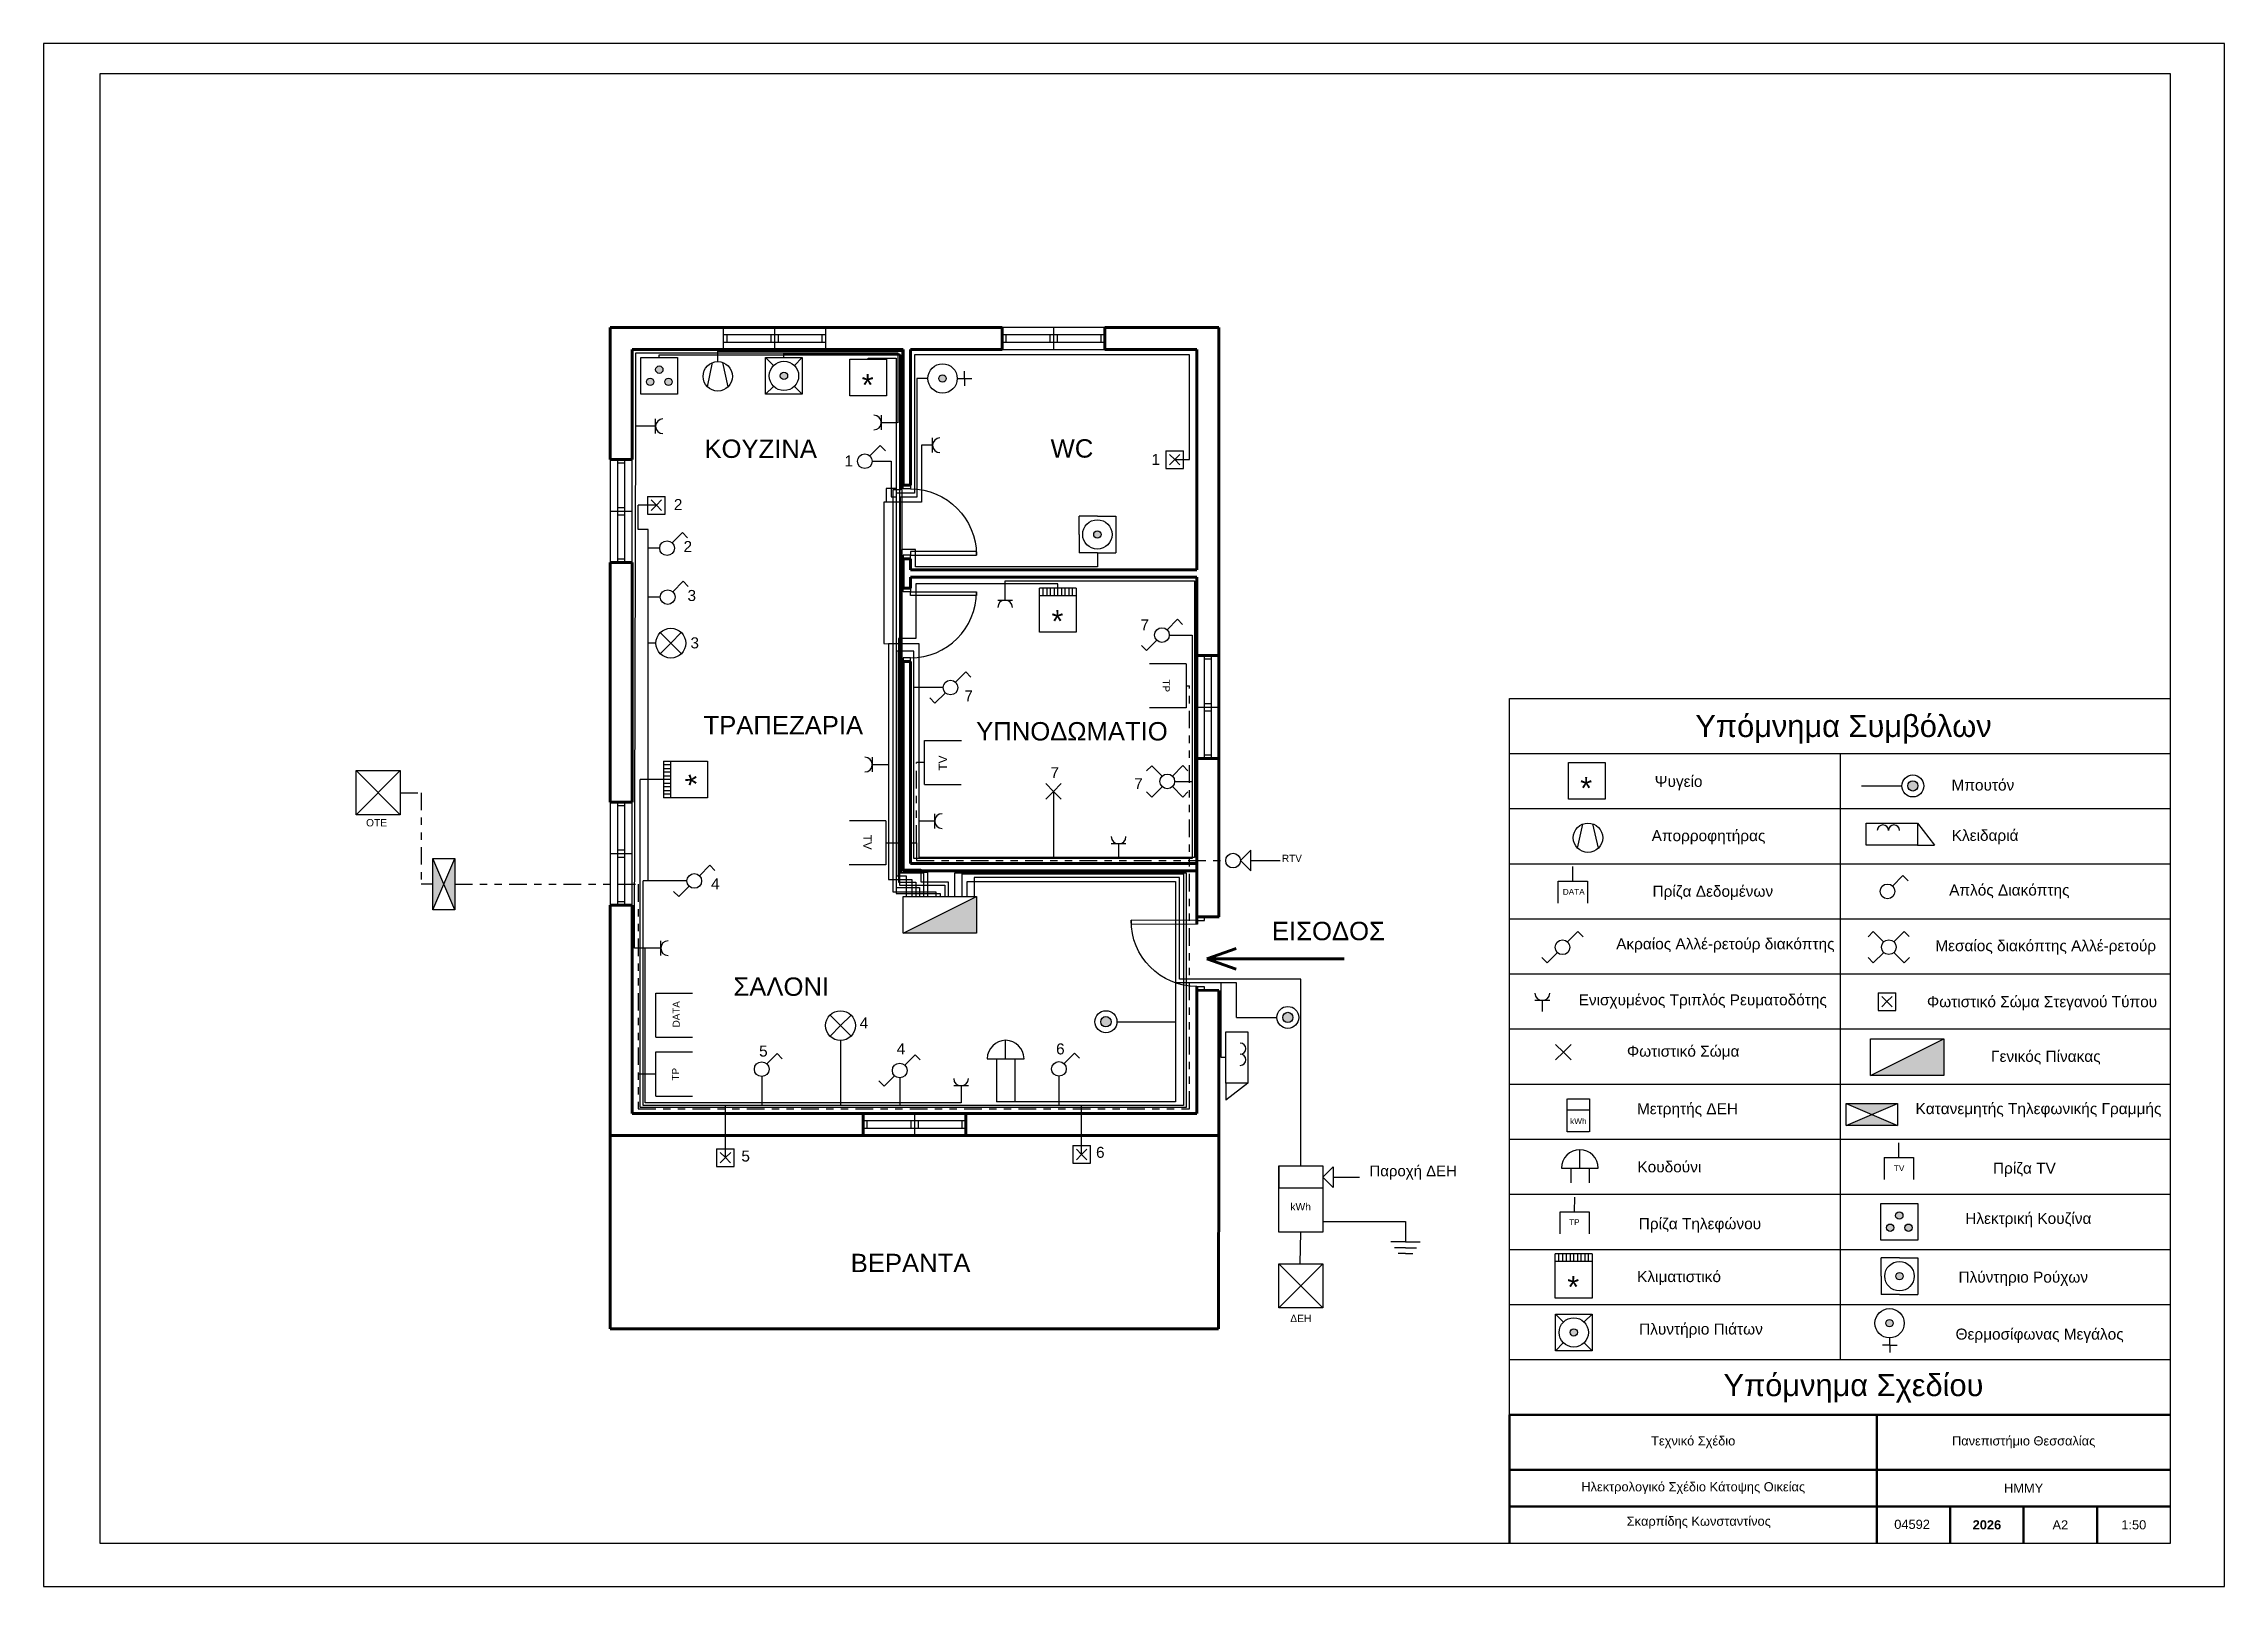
# Model space of a CAD drawing. Header units: metres. Extents: x 0 to 29.7, y 0 to 21.
import ezdxf

# ---------------------------------------------------------------- set-up
doc = ezdxf.new("R2010")
doc.units = ezdxf.units.M
doc.header["$LTSCALE"] = 0.05
doc.linetypes.add('ACAD_ISO05W100', pattern=[33, 24, -3, 0, -3, 0, -3])
for name, color, linetype in [('Layer10', 220, 'Continuous'), ('Layer2', 40, 'ACAD_ISO05W100'), ('Layer3', 1, 'Continuous'), ('Layer4', 2, 'Continuous'), ('Layer5', 22, 'Continuous'), ('Layer6', 6, 'Continuous'), ('Layer7', 4, 'Continuous'), ('Layer9', 5, 'Continuous'), ('plaisio', 7, 'Continuous'), ('TP', 40, 'Continuous'), ('TV', 6, 'ACAD_ISO05W100'), ('windows', 4, 'Continuous')]:
    doc.layers.add(name, color=color, linetype=linetype)
for name, color, linetype, lineweight in [('opening', 3, 'Continuous', 30), ('room_descr', 7, 'Continuous', 20), ('walls', 7, 'Continuous', 80), ('ypominma', 7, 'Continuous', 50)]:
    doc.layers.add(name, color=color, linetype=linetype, lineweight=lineweight)
doc.styles.add('Seminario', font='arial.ttf')
doc.styles.get("Standard").update_dxf_attribs({"font": 'arial.ttf'})

# ---------------------------------------------------------------- blocks, each defined once
blk = doc.blocks.new('door_2')
for p, q in [((0.05, 0), (0.05, 0.9)), ((0.05, 0.9), (0.1, 0.9)), ((0.1, 0.9), (0.1, 0)), ((0, 0), (0.05, 0)), ((0.1, 0), (0.05, 0)), ((0.05, 0), (0.05, -0.1)), ((1, 0), (0.95, 0)), ((0.95, 0), (0.95, -0.1)), ((0.05, -0.1), (0, -0.1)), ((0.95, -0.1), (1, -0.1))]:
    blk.add_line(p, q)
blk.add_arc((0.05, 0), 0.9, 0, 90)
blk = doc.blocks.new('window')
for p, q in [((1.4, 0.3), (0, 0.3)), ((0, 0.3), (0, 0)), ((0.7, 0.3), (0.7, 0)), ((1.4, 0), (1.4, 0.3)), ((1.4, 0.2), (0, 0.2)), ((0, 0.1), (1.4, 0.1)), ((0, 0), (1.4, 0)), ((0.05, 0.2), (0.05, 0.1)), ((0.65, 0.2), (0.65, 0.1)), ((0.75, 0.2), (0.75, 0.1)), ((1.35, 0.1), (1.35, 0.2))]:
    blk.add_line(p, q)

msp = doc.modelspace()

# ---------------------------------------------------------------- hatches: boundary and pattern name
h = msp.add_hatch(color=7)
h.dxf.hatch_style = 1
h.paths.add_polyline_path([(17.015, 7.744, 1), (16.875, 7.744, 1)])
h.paths.add_polyline_path([(25.387, 10.896, 1), (25.527, 10.896, 1)])
h.paths.add_polyline_path([(10.133, 16.477, 1), (10.033, 16.477, 1)])
h.paths.add_polyline_path([(8.46, 16.397, 1), (8.56, 16.397, 1)])
h.paths.add_polyline_path([(8.21, 16.397, 1), (8.31, 16.397, 1)])
h.paths.add_polyline_path([(8.335, 16.562, 1), (8.435, 16.562, 1)])
h.paths.add_polyline_path([(14.401, 14.319, 1), (14.301, 14.319, 1)])
h.paths.add_polyline_path([(12.193, 16.442, 1), (12.293, 16.442, 1)])
h.paths.add_polyline_path([(12.705, 9.392), (11.705, 8.892), (12.705, 8.892)])
h.paths.add_polyline_path([(25.098, 4.882, 1), (25.198, 4.882, 1)])
h.paths.add_polyline_path([(25.323, 5.047, 1), (25.223, 5.047, 1)])
h.paths.add_polyline_path([(25.448, 4.882, 1), (25.348, 4.882, 1)])
h.paths.add_polyline_path([(25.225, 4.222, 1), (25.325, 4.222, 1)])
h.paths.add_polyline_path([(25.09, 3.582, 1), (25.19, 3.582, 1)])
h.paths.add_polyline_path([(20.789, 3.457, 1), (20.889, 3.457, 1)])
h = msp.add_hatch(color=7)
h.dxf.hatch_style = 1
h.paths.add_polyline_path([(25.881, 7.453), (24.881, 6.953), (25.881, 6.953)])
h.paths.add_polyline_path([(25.249, 6.572), (24.549, 6.572), (24.899, 6.422)])
h.paths.add_polyline_path([(24.899, 6.422), (24.549, 6.272), (25.249, 6.272)])
h.paths.add_polyline_path([(5.301, 9.907), (5.301, 9.207), (5.451, 9.557)])
h.paths.add_polyline_path([(5.601, 9.907), (5.451, 9.557), (5.601, 9.207)])
h.paths.add_polyline_path([(14.538, 7.686, 1), (14.398, 7.686, 1)])

# ---------------------------------------------------------------- linework, layer by layer
at = {"color": 7}
for p, q in [((8.135, 16.727), (8.635, 16.727)), ((8.135, 16.227), (8.135, 16.727)), ((8.635, 16.727), (8.635, 16.227)), ((9.04, 16.33), (9.111, 16.658)), ((9.323, 16.33), (9.249, 16.659)), ((9.833, 16.727), (10.333, 16.727)), ((9.833, 16.227), (9.833, 16.727)), ((9.833, 16.727), (9.942, 16.618)), ((10.333, 16.727), (10.225, 16.618)), ((10.333, 16.727), (10.333, 16.227)), ((10.98, 16.704), (11.48, 16.704)), ((10.98, 16.204), (10.98, 16.704)), ((11.48, 16.704), (11.48, 16.204)), ((9.833, 16.227), (9.942, 16.335)), ((10.333, 16.227), (10.225, 16.335)), ((12.443, 16.442), (12.643, 16.442)), ((12.543, 16.442), (12.543, 16.542)), ((12.543, 16.442), (12.543, 16.342)), ((8.635, 16.227), (8.135, 16.227)), ((10.333, 16.227), (9.833, 16.227)), ((11.48, 16.204), (10.98, 16.204)), ((8.335, 15.792), (8.185, 15.792)), ((8.335, 15.692), (8.335, 15.892)), ((11.408, 15.942), (11.408, 15.742)), ((11.408, 15.842), (11.558, 15.842)), ((11.253, 15.387), (11.393, 15.53)), ((11.393, 15.53), (11.464, 15.459)), ((12.106, 15.533), (11.956, 15.533)), ((12.106, 15.433), (12.106, 15.633)), ((15.285, 15.458), (15.285, 15.218)), ((15.285, 15.458), (15.525, 15.458)), ((15.525, 15.218), (15.525, 15.458)), ((15.285, 15.218), (15.525, 15.218)), ((15.405, 15.338), (15.334, 15.408)), ((15.405, 15.338), (15.334, 15.267)), ((15.405, 15.338), (15.476, 15.408)), ((15.405, 15.338), (15.476, 15.267)), ((15.405, 15.338), (15.605, 15.338)), ((8.345, 14.717), (8.145, 14.717)), ((8.225, 14.837), (8.225, 14.597)), ((8.225, 14.837), (8.465, 14.837)), ((8.225, 14.597), (8.465, 14.597)), ((8.345, 14.717), (8.274, 14.788)), ((8.345, 14.717), (8.274, 14.646)), ((8.345, 14.717), (8.416, 14.788)), ((8.345, 14.717), (8.415, 14.646)), ((8.465, 14.597), (8.465, 14.837)), ((14.101, 14.319), (14.101, 14.569)), ((14.351, 14.569), (14.101, 14.569)), ((14.351, 14.569), (14.601, 14.569)), ((14.601, 14.569), (14.601, 14.069)), ((8.561, 14.204), (8.701, 14.346)), ((8.701, 14.346), (8.771, 14.275)), ((14.101, 14.319), (14.101, 14.069)), ((14.351, 14.069), (14.101, 14.069)), ((14.351, 14.069), (14.601, 14.069)), ((8.568, 13.538), (8.708, 13.681)), ((8.708, 13.681), (8.778, 13.609)), ((15.705, 13.838), (15.405, 13.838)), ((12.995, 13.426), (13.195, 13.426)), ((13.095, 13.426), (13.095, 13.576)), ((13.564, 13.488), (13.564, 13.588)), ((14.064, 13.588), (13.564, 13.588)), ((13.564, 12.988), (13.564, 13.488)), ((13.564, 13.488), (14.064, 13.488)), ((13.614, 13.488), (13.614, 13.588)), ((13.664, 13.588), (13.664, 13.488)), ((13.714, 13.488), (13.714, 13.588)), ((13.764, 13.588), (13.764, 13.488)), ((13.814, 13.488), (13.814, 13.588)), ((13.864, 13.588), (13.864, 13.488)), ((13.914, 13.488), (13.914, 13.588)), ((13.964, 13.588), (13.964, 13.488)), ((14.014, 13.488), (14.014, 13.588)), ((14.064, 13.588), (14.064, 12.988)), ((15.301, 13.022), (15.441, 13.165)), ((15.441, 13.165), (15.511, 13.094)), ((8.542, 12.839), (8.4, 12.697)), ((8.542, 12.839), (8.401, 12.98)), ((8.542, 12.839), (8.685, 12.982)), ((8.542, 12.839), (8.686, 12.694)), ((14.064, 12.988), (13.564, 12.988)), ((15.02, 12.738), (14.95, 12.809)), ((15.162, 12.879), (15.02, 12.738)), ((12.42, 12.307), (12.56, 12.449)), ((12.56, 12.449), (12.63, 12.378)), ((12.139, 12.022), (12.069, 12.093)), ((12.281, 12.163), (12.139, 12.022)), ((19.966, 11.337), (19.966, 12.087)), ((19.966, 12.087), (28.966, 12.087)), ((11.705, 9.738), (11.705, 11.738)), ((11.286, 11.286), (11.286, 11.086)), ((19.966, 10.587), (19.966, 11.337)), ((19.966, 11.337), (28.966, 11.337)), ((24.466, 11.337), (24.466, 3.087)), ((8.442, 11.233), (9.042, 11.233)), ((8.442, 11.233), (8.442, 10.733)), ((8.542, 11.183), (8.442, 11.183)), ((8.442, 11.133), (8.542, 11.133)), ((8.542, 11.083), (8.442, 11.083)), ((8.442, 11.033), (8.542, 11.033)), ((8.542, 10.733), (8.542, 11.233)), ((9.042, 11.233), (9.042, 10.733)), ((11.286, 11.186), (11.436, 11.186)), ((15.092, 11.17), (15.022, 11.099)), ((15.233, 11.028), (15.092, 11.17)), ((15.373, 11.029), (15.513, 11.172)), ((15.513, 11.172), (15.583, 11.1)), ((20.766, 11.216), (21.266, 11.216)), ((20.766, 10.716), (20.766, 11.216)), ((21.266, 11.216), (21.266, 10.716)), ((8.542, 10.983), (8.442, 10.983)), ((8.442, 10.933), (8.542, 10.933)), ((8.542, 10.883), (8.442, 10.883)), ((8.442, 10.833), (8.542, 10.833)), ((8.542, 10.783), (8.442, 10.783)), ((8.542, 10.733), (8.442, 10.733)), ((9.042, 10.733), (8.542, 10.733)), ((13.753, 10.821), (13.647, 10.927)), ((13.753, 10.821), (13.647, 10.715)), ((13.753, 10.821), (13.859, 10.927)), ((13.753, 10.821), (13.859, 10.715)), ((15.092, 10.744), (15.021, 10.815)), ((15.234, 10.885), (15.092, 10.744)), ((15.374, 10.886), (15.515, 10.744)), ((15.515, 10.744), (15.585, 10.815)), ((21.266, 10.716), (20.766, 10.716)), ((24.757, 10.896), (25.307, 10.896)), ((12.136, 10.418), (11.986, 10.418)), ((12.136, 10.318), (12.136, 10.518)), ((19.966, 9.837), (19.966, 10.587)), ((19.966, 10.587), (28.966, 10.587)), ((14.741, 10.106), (14.541, 10.106)), ((14.641, 10.106), (14.641, 9.956)), ((20.892, 10.048), (20.962, 10.377)), ((21.175, 10.049), (21.101, 10.378)), ((24.821, 10.391), (25.521, 10.391)), ((24.821, 10.091), (24.821, 10.391)), ((25.521, 10.391), (25.521, 10.091)), ((25.521, 10.391), (25.751, 10.091)), ((5.301, 9.207), (5.301, 9.907)), ((5.301, 9.907), (5.601, 9.907)), ((5.301, 9.207), (5.601, 9.907)), ((5.601, 9.207), (5.301, 9.907)), ((5.601, 9.907), (5.601, 9.207)), ((8.931, 9.674), (9.071, 9.817)), ((9.071, 9.817), (9.141, 9.745)), ((16.299, 9.879), (16.441, 10.021)), ((16.299, 9.879), (16.44, 9.738)), ((16.44, 9.738), (16.441, 10.021)), ((16.441, 9.879), (16.841, 9.879)), ((19.966, 9.087), (19.966, 9.837)), ((19.966, 9.837), (28.966, 9.837)), ((25.521, 10.091), (24.821, 10.091)), ((25.521, 10.091), (25.751, 10.091)), ((8.792, 9.53), (8.65, 9.389)), ((15.47, 9.648), (12.671, 9.648)), ((12.671, 9.648), (12.671, 9.392)), ((15.47, 8.264), (15.47, 9.648)), ((20.627, 9.298), (20.627, 9.598)), ((20.627, 9.598), (21.027, 9.598)), ((20.827, 9.598), (20.827, 9.798)), ((21.027, 9.598), (21.027, 9.298)), ((25.181, 9.532), (25.322, 9.675)), ((25.322, 9.675), (25.392, 9.604)), ((5.601, 9.207), (5.301, 9.207)), ((8.65, 9.389), (8.579, 9.46)), ((11.705, 9.392), (12.705, 9.392)), ((11.705, 8.892), (11.705, 9.392)), ((11.705, 8.892), (12.705, 9.392)), ((12.705, 9.392), (12.705, 8.892)), ((19.966, 8.337), (19.966, 9.087)), ((19.966, 9.087), (28.966, 9.087)), ((20.756, 8.772), (20.896, 8.914)), ((20.896, 8.914), (20.966, 8.843)), ((24.918, 8.914), (24.848, 8.843)), ((25.059, 8.772), (24.918, 8.914)), ((25.199, 8.772), (25.339, 8.915)), ((25.339, 8.915), (25.409, 8.844)), ((8.406, 8.687), (8.256, 8.687)), ((8.406, 8.587), (8.406, 8.787)), ((12.705, 8.892), (11.705, 8.892)), ((20.617, 8.628), (20.475, 8.487)), ((25.06, 8.629), (24.918, 8.488)), ((25.2, 8.63), (25.341, 8.488)), ((19.966, 7.587), (19.966, 8.337)), ((19.966, 8.337), (28.966, 8.337)), ((20.475, 8.487), (20.404, 8.558)), ((24.918, 8.488), (24.848, 8.559)), ((25.341, 8.488), (25.411, 8.558)), ((8.336, 7.474), (8.336, 8.074)), ((8.336, 8.074), (8.836, 8.074)), ((17.121, 8.264), (15.47, 8.264)), ((17.121, 5.723), (17.121, 8.264)), ((24.985, 8.08), (24.985, 7.84)), ((24.985, 8.08), (25.225, 8.08)), ((25.105, 7.96), (25.035, 8.031)), ((25.105, 7.96), (25.176, 8.031)), ((25.225, 7.84), (25.225, 8.08)), ((10.853, 7.633), (10.712, 7.774)), ((10.853, 7.633), (10.996, 7.776)), ((16.245, 7.744), (16.795, 7.744)), ((20.511, 7.975), (20.311, 7.975)), ((20.411, 7.975), (20.411, 7.825)), ((24.985, 7.84), (25.225, 7.84)), ((25.105, 7.96), (25.034, 7.889)), ((25.105, 7.96), (25.176, 7.889)), ((8.336, 7.474), (8.836, 7.474)), ((10.853, 7.633), (10.711, 7.491)), ((10.853, 7.633), (10.997, 7.488)), ((13.102, 7.183), (13.102, 7.433)), ((14.619, 7.686), (15.169, 7.686)), ((16.099, 6.848), (16.099, 7.548)), ((16.099, 7.548), (16.399, 7.548)), ((16.399, 7.548), (16.399, 6.848)), ((19.966, 6.837), (19.966, 7.587)), ((19.966, 7.587), (28.966, 7.587)), ((24.881, 7.453), (25.881, 7.453)), ((24.881, 6.953), (24.881, 7.453)), ((24.881, 6.953), (25.881, 7.453)), ((25.881, 7.453), (25.881, 6.953)), ((9.849, 7.112), (9.99, 7.254)), ((9.99, 7.254), (10.06, 7.183)), ((11.728, 7.094), (11.869, 7.237)), ((11.869, 7.237), (11.939, 7.166)), ((12.852, 7.183), (13.352, 7.183)), ((12.977, 7.183), (12.977, 6.983)), ((13.227, 7.183), (13.227, 6.983)), ((13.898, 7.116), (14.038, 7.259)), ((14.038, 7.259), (14.108, 7.188)), ((20.698, 7.271), (20.592, 7.377)), ((20.698, 7.271), (20.592, 7.165)), ((20.698, 7.271), (20.804, 7.377)), ((20.698, 7.271), (20.804, 7.165)), ((11.447, 6.81), (11.377, 6.881)), ((11.589, 6.951), (11.447, 6.81)), ((16.399, 6.848), (16.099, 6.848)), ((16.099, 6.848), (16.099, 6.618)), ((16.399, 6.848), (16.099, 6.618)), ((19.966, 6.087), (19.966, 6.837)), ((19.966, 6.837), (28.966, 6.837)), ((25.881, 6.953), (24.881, 6.953)), ((12.595, 6.813), (12.395, 6.813)), ((12.495, 6.813), (12.495, 6.663)), ((20.751, 6.185), (20.751, 6.635)), ((20.753, 6.635), (21.053, 6.635)), ((21.053, 6.635), (21.053, 6.185)), ((24.549, 6.572), (25.249, 6.572)), ((24.549, 6.272), (24.549, 6.572)), ((24.549, 6.572), (25.249, 6.272)), ((24.549, 6.272), (25.249, 6.572)), ((25.249, 6.572), (25.249, 6.272)), ((20.751, 6.485), (21.051, 6.485)), ((25.249, 6.272), (24.549, 6.272)), ((9.166, 5.956), (9.166, 5.716)), ((9.166, 5.956), (9.406, 5.956)), ((9.286, 5.836), (9.286, 6.036)), ((9.406, 5.716), (9.406, 5.956)), ((14.016, 5.999), (14.016, 5.759)), ((14.016, 5.999), (14.256, 5.999)), ((14.136, 5.879), (14.066, 5.949)), ((14.136, 5.879), (14.136, 6.079)), ((14.136, 5.879), (14.207, 5.949)), ((14.256, 5.759), (14.256, 5.999)), ((19.966, 5.337), (19.966, 6.087)), ((19.966, 6.087), (28.966, 6.087)), ((21.051, 6.185), (20.751, 6.185)), ((20.922, 5.692), (20.922, 5.942)), ((25.265, 5.837), (25.265, 6.037)), ((9.166, 5.716), (9.406, 5.716)), ((9.286, 5.836), (9.215, 5.907)), ((9.286, 5.836), (9.215, 5.766)), ((9.286, 5.836), (9.357, 5.907)), ((9.286, 5.836), (9.356, 5.765)), ((14.016, 5.759), (14.256, 5.759)), ((14.136, 5.879), (14.065, 5.808)), ((14.136, 5.879), (14.207, 5.808)), ((16.821, 4.823), (16.821, 5.723)), ((16.821, 5.723), (17.421, 5.723)), ((16.821, 5.723), (16.821, 5.423)), ((17.421, 5.723), (17.421, 4.823)), ((17.421, 5.57), (17.562, 5.711)), ((17.562, 5.711), (17.562, 5.428)), ((20.672, 5.692), (21.172, 5.692)), ((20.797, 5.692), (20.797, 5.492)), ((21.047, 5.692), (21.047, 5.492)), ((25.067, 5.837), (25.464, 5.837)), ((25.067, 5.837), (25.067, 5.537)), ((25.464, 5.837), (25.464, 5.537)), ((16.821, 5.423), (17.421, 5.423)), ((17.421, 5.57), (17.562, 5.428)), ((17.562, 5.57), (17.921, 5.57)), ((19.966, 4.587), (19.966, 5.337)), ((19.966, 5.337), (28.966, 5.337)), ((20.653, 4.797), (20.653, 5.099)), ((20.653, 5.097), (21.049, 5.097)), ((20.851, 5.097), (20.853, 5.297)), ((21.049, 5.097), (21.049, 4.797)), ((25.023, 5.212), (25.523, 5.212)), ((25.023, 4.712), (25.023, 5.212)), ((25.523, 5.212), (25.523, 4.712)), ((17.421, 4.823), (16.821, 4.823)), ((17.115, 4.395), (17.121, 4.823)), ((17.421, 4.967), (18.546, 4.967)), ((18.546, 4.967), (18.546, 4.689)), ((18.546, 4.689), (18.346, 4.689)), ((18.546, 4.609), (18.396, 4.609)), ((18.546, 4.529), (18.446, 4.529)), ((18.546, 4.689), (18.746, 4.689)), ((18.546, 4.609), (18.696, 4.609)), ((18.546, 4.529), (18.646, 4.529)), ((19.966, 3.837), (19.966, 4.587)), ((19.966, 4.587), (28.966, 4.587)), ((20.588, 4.425), (20.588, 4.525)), ((21.088, 4.525), (20.588, 4.525)), ((20.638, 4.425), (20.638, 4.525)), ((20.688, 4.525), (20.688, 4.425)), ((20.738, 4.425), (20.738, 4.525)), ((20.788, 4.525), (20.788, 4.425)), ((20.838, 4.425), (20.838, 4.525)), ((20.888, 4.525), (20.888, 4.425)), ((20.938, 4.425), (20.938, 4.525)), ((20.988, 4.525), (20.988, 4.425)), ((21.038, 4.425), (21.038, 4.525)), ((21.088, 4.525), (21.088, 3.925)), ((25.523, 4.712), (25.023, 4.712)), ((25.025, 4.222), (25.025, 4.472)), ((25.275, 4.472), (25.025, 4.472)), ((25.275, 4.472), (25.525, 4.472)), ((25.525, 4.472), (25.525, 3.972)), ((16.822, 4.392), (17.422, 4.392)), ((16.822, 3.792), (16.822, 4.392)), ((16.822, 4.392), (17.422, 3.792)), ((16.822, 3.792), (17.422, 4.392)), ((17.422, 4.392), (17.422, 3.792)), ((20.588, 3.925), (20.588, 4.425)), ((20.588, 4.425), (21.088, 4.425)), ((25.025, 4.222), (25.025, 3.972)), ((21.088, 3.925), (20.588, 3.925)), ((25.275, 3.972), (25.025, 3.972)), ((25.275, 3.972), (25.525, 3.972)), ((17.422, 3.792), (16.822, 3.792)), ((19.966, 3.087), (19.966, 3.837)), ((19.966, 3.837), (28.966, 3.837)), ((20.589, 3.707), (21.089, 3.707)), ((20.589, 3.207), (20.589, 3.707)), ((20.589, 3.707), (20.697, 3.599)), ((21.089, 3.707), (20.98, 3.599)), ((21.089, 3.707), (21.089, 3.207)), ((20.589, 3.207), (20.697, 3.316)), ((21.089, 3.207), (20.98, 3.316)), ((25.142, 3.282), (25.042, 3.282)), ((25.14, 3.382), (25.144, 3.182)), ((25.142, 3.282), (25.242, 3.282)), ((19.966, 2.337), (19.966, 3.087)), ((19.966, 3.087), (28.966, 3.087)), ((21.089, 3.207), (20.589, 3.207))]:
    msp.add_line(p, q, dxfattribs=at)
for centre, radius in [((9.181, 16.471), 0.2), ((10.083, 16.477), 0.2), ((12.243, 16.442), 0.2), ((8.26, 16.397), 0.05), ((8.385, 16.562), 0.05), ((8.51, 16.397), 0.05), ((10.083, 16.477), 0.05), ((12.243, 16.442), 0.05), ((11.184, 15.316), 0.1), ((14.351, 14.319), 0.2), ((14.351, 14.319), 0.05), ((8.491, 14.132), 0.1), ((8.499, 13.466), 0.1), ((8.542, 12.839), 0.203), ((15.231, 12.95), 0.1), ((12.351, 12.235), 0.1), ((15.303, 10.957), 0.1), ((25.457, 10.896), 0.15), ((25.457, 10.896), 0.07), ((21.033, 10.19), 0.2), ((16.199, 9.879), 0.1), ((8.861, 9.602), 0.1), ((25.112, 9.46), 0.1), ((20.686, 8.7), 0.1), ((25.13, 8.701), 0.1), ((10.853, 7.633), 0.203), ((14.468, 7.686), 0.15), ((14.468, 7.686), 0.07), ((16.945, 7.744), 0.15), ((16.945, 7.744), 0.07), ((9.78, 7.04), 0.1), ((13.828, 7.044), 0.1), ((11.659, 7.022), 0.1), ((25.273, 5.047), 0.05), ((25.148, 4.882), 0.05), ((25.398, 4.882), 0.05), ((25.275, 4.222), 0.2), ((25.275, 4.222), 0.05), ((20.839, 3.457), 0.2), ((25.14, 3.582), 0.2), ((25.14, 3.582), 0.05), ((20.839, 3.457), 0.05)]:
    msp.add_circle(centre, radius, dxfattribs=at)
for centre, radius, start, end in [((8.435, 15.792), 0.1, 90, 270), ((11.308, 15.842), 0.1, 270, 90), ((12.206, 15.533), 0.1, 90, 270), ((13.095, 13.326), 0.1, 0, 180), ((11.186, 11.186), 0.1, 270, 90), ((12.236, 10.418), 0.1, 90, 270), ((14.641, 10.206), 0.1, 180, 0), ((25.049, 10.289), 0.0758, 0, 180), ((25.2, 10.289), 0.0758, 0, 180), ((8.506, 8.687), 0.1, 90, 270), ((20.411, 8.075), 0.1, 180, 0), ((13.102, 7.183), 0.25, 0, 180), ((16.297, 7.32), 0.0758, 270, 90), ((16.297, 7.168), 0.0758, 270, 90), ((12.495, 6.913), 0.1, 180, 0), ((20.922, 5.692), 0.25, 0, 180)]:
    msp.add_arc(centre, radius, start, end, dxfattribs=at)
at = {"layer": 'Layer10', "color": 92}
for p, q in [((9.181, 16.671), (9.181, 16.815)), ((9.181, 16.815), (11.641, 16.815)), ((11.641, 16.815), (11.686, 16.815)), ((11.686, 16.815), (11.686, 9.763)), ((11.686, 9.763), (11.948, 9.763)), ((11.948, 9.763), (11.948, 9.592)), ((11.948, 9.592), (12.165, 9.592)), ((12.165, 9.592), (12.32, 9.592)), ((12.32, 9.592), (12.32, 9.392))]:
    msp.add_line(p, q, dxfattribs=at)
at = {"layer": 'Layer10', "color": 220}
for p, q in [((10.083, 16.727), (10.083, 16.778)), ((10.083, 16.778), (11.656, 16.778)), ((11.656, 16.778), (11.656, 9.543)), ((11.656, 9.543), (12.274, 9.543)), ((12.274, 9.543), (12.274, 9.392))]:
    msp.add_line(p, q, dxfattribs=at)
at = {"layer": 'Layer2', "color": 40}
for p, q in [((15.559, 12.258), (15.605, 12.258)), ((8.336, 6.974), (8.098, 6.974))]:
    msp.add_line(p, q, dxfattribs=at)
at = {"layer": 'Layer2', "color": 40, "ltscale": 0.2}
for p, q in [((15.605, 6.5), (15.605, 12.258)), ((4.855, 10.804), (5.14, 10.804)), ((5.14, 10.804), (5.14, 9.557)), ((5.301, 9.557), (5.14, 9.557)), ((5.601, 9.557), (8.098, 9.557)), ((8.098, 9.557), (8.098, 6.5)), ((8.098, 6.5), (15.605, 6.5))]:
    msp.add_line(p, q, dxfattribs=at)
at = {"layer": 'Layer3', "color": 3}
for p, q in [((8.385, 16.727), (8.385, 16.763)), ((8.385, 16.763), (11.676, 16.763)), ((11.676, 16.763), (11.676, 14.926)), ((11.676, 14.926), (11.565, 14.926)), ((11.565, 14.926), (11.565, 9.456)), ((11.565, 9.456), (12.149, 9.456)), ((12.149, 9.456), (12.149, 9.392))]:
    msp.add_line(p, q, dxfattribs=at)
at = {"layer": 'Layer3', "color": 1}
for p, q in [((15.605, 16.765), (11.86, 16.765)), ((11.86, 16.765), (11.86, 14.881)), ((15.605, 15.338), (15.605, 16.765)), ((11.284, 15.316), (11.541, 15.316)), ((11.541, 15.316), (11.541, 14.833)), ((11.86, 14.881), (11.609, 14.881)), ((11.609, 14.881), (11.609, 9.511)), ((8.098, 14.385), (8.098, 14.717)), ((8.145, 14.717), (8.098, 14.717)), ((11.541, 14.833), (11.612, 14.833)), ((8.131, 14.385), (8.098, 14.385)), ((8.233, 14.385), (8.131, 14.385)), ((8.233, 12.53), (8.233, 14.385)), ((8.391, 14.132), (8.233, 14.132)), ((8.399, 13.466), (8.233, 13.466)), ((8.339, 12.839), (8.233, 12.839)), ((15.331, 12.95), (15.64, 12.95)), ((15.64, 12.95), (15.64, 9.907)), ((8.233, 12.006), (8.233, 12.53)), ((11.851, 12.729), (11.614, 12.729)), ((11.614, 12.729), (11.614, 9.672)), ((11.851, 12.424), (11.851, 12.729)), ((11.851, 9.907), (11.851, 12.424)), ((12.251, 12.235), (11.851, 12.235)), ((8.233, 9.602), (8.233, 12.006)), ((13.753, 10.821), (13.753, 9.907)), ((15.403, 10.957), (15.64, 10.957)), ((15.64, 9.907), (11.851, 9.907)), ((8.164, 6.547), (8.164, 9.602)), ((8.761, 9.602), (8.164, 9.602)), ((11.609, 9.511), (11.928, 9.511)), ((11.614, 9.672), (11.748, 9.672)), ((11.748, 9.672), (11.748, 9.392)), ((11.928, 9.511), (11.928, 9.392)), ((12.509, 9.392), (12.509, 9.697)), ((12.509, 9.697), (15.525, 9.697)), ((15.525, 9.697), (15.525, 6.547)), ((10.853, 7.43), (10.853, 6.547)), ((9.78, 6.94), (9.78, 6.547)), ((11.659, 6.922), (11.659, 6.547)), ((13.828, 6.944), (13.828, 6.547)), ((15.525, 6.547), (8.164, 6.547)), ((9.286, 6.036), (9.286, 6.547)), ((14.136, 6.079), (14.136, 6.547))]:
    msp.add_line(p, q, dxfattribs=at)
at = {"layer": 'Layer4', "color": 2}
for p, q in [((8.064, 16.791), (11.632, 16.791)), ((8.064, 15.792), (8.064, 16.791)), ((11.632, 16.791), (11.632, 15.84)), ((8.049, 8.687), (8.064, 15.889)), ((8.185, 15.792), (8.064, 15.792)), ((11.558, 15.842), (11.611, 15.842)), ((11.611, 15.842), (11.611, 14.944)), ((11.632, 15.84), (11.611, 15.842)), ((11.956, 15.533), (11.956, 14.76)), ((11.611, 14.944), (11.476, 14.944)), ((11.476, 14.944), (11.476, 14.76)), ((11.956, 14.76), (11.444, 14.76)), ((11.444, 14.76), (11.444, 12.835)), ((13.095, 13.576), (13.095, 13.687)), ((13.095, 13.687), (15.633, 13.687)), ((15.633, 13.687), (15.673, 13.687)), ((15.673, 13.687), (15.673, 9.923)), ((11.444, 12.835), (11.506, 12.832)), ((11.922, 12.832), (11.506, 12.832)), ((11.506, 12.832), (11.506, 9.672)), ((11.922, 10.533), (11.922, 12.832)), ((11.436, 11.186), (11.506, 11.186)), ((11.922, 9.923), (11.922, 10.533)), ((11.986, 10.418), (11.922, 10.418)), ((15.673, 9.923), (11.922, 9.923)), ((14.641, 9.956), (14.641, 9.923)), ((11.506, 9.672), (11.506, 9.62)), ((11.506, 9.62), (11.825, 9.62)), ((11.825, 9.62), (11.825, 9.392)), ((8.164, 8.687), (8.049, 8.687)), ((8.256, 8.687), (8.164, 8.687)), ((8.191, 6.582), (8.191, 8.687)), ((12.495, 6.582), (8.191, 6.582)), ((12.495, 6.663), (12.495, 6.582))]:
    msp.add_line(p, q, dxfattribs=at)
at = {"layer": 'Layer5', "color": 22}
for p, q in [((13.814, 13.648), (11.879, 13.648)), ((11.879, 13.648), (11.879, 12.901)), ((13.814, 13.588), (13.814, 13.648)), ((11.879, 12.901), (11.642, 12.901)), ((11.642, 12.901), (11.642, 9.584)), ((11.642, 9.584), (11.881, 9.584)), ((11.881, 9.584), (11.881, 9.392))]:
    msp.add_line(p, q, dxfattribs=at)
at = {"layer": 'Layer6', "color": 6}
for p, q in [((12.043, 16.442), (11.891, 16.442)), ((11.891, 16.442), (11.891, 14.825)), ((11.67, 9.709), (11.67, 14.825)), ((11.891, 14.825), (11.67, 14.825)), ((11.875, 14.114), (11.684, 14.114)), ((11.684, 14.114), (11.684, 9.724)), ((11.875, 13.878), (11.875, 14.114)), ((14.351, 14.069), (14.351, 13.878)), ((14.351, 13.878), (11.875, 13.878)), ((11.988, 9.709), (11.67, 9.709)), ((11.684, 9.724), (12.038, 9.724)), ((11.988, 9.392), (11.988, 9.709)), ((12.038, 9.724), (12.038, 9.392))]:
    msp.add_line(p, q, dxfattribs=at)
at = {"layer": 'Layer7', "color": 4}
for p, q in [((8.123, 6.52), (8.123, 10.983)), ((8.442, 10.983), (8.123, 10.983)), ((12.409, 9.392), (12.409, 9.713)), ((12.409, 9.713), (15.561, 9.713)), ((15.561, 9.713), (15.561, 6.52)), ((15.561, 6.52), (8.123, 6.52))]:
    msp.add_line(p, q, dxfattribs=at)
at = {"layer": 'Layer9', "color": 5}
for p, q in [((11.23, 16.704), (11.23, 16.719)), ((11.23, 16.719), (11.612, 16.719)), ((11.612, 16.719), (11.612, 9.43)), ((11.612, 9.43), (12.211, 9.43)), ((12.211, 9.43), (12.211, 9.392))]:
    msp.add_line(p, q, dxfattribs=at)
at = {"layer": 'plaisio'}
msp.add_lwpolyline([(0, 0), (29.7, 0), (29.7, 21), (0, 21)], close=True, dxfattribs=at)
for points in [[(0.766, 0.587), (28.966, 0.587), (28.966, 20.587), (0.766, 20.587)], [(0.766, 20.587), (0.766, 0.587)]]:
    msp.add_lwpolyline(points, dxfattribs=at)
at = {"layer": 'TP', "color": 40}
for p, q in [((15.559, 12.558), (15.059, 12.558)), ((15.559, 12.558), (15.559, 11.958)), ((15.559, 11.958), (15.059, 11.958)), ((4.255, 11.104), (4.855, 11.104)), ((4.255, 10.504), (4.255, 11.104)), ((4.255, 11.104), (4.855, 10.504)), ((4.855, 11.104), (4.255, 10.504)), ((4.855, 11.104), (4.855, 10.504)), ((4.855, 10.504), (4.255, 10.504)), ((12.577, 9.392), (12.577, 9.596)), ((12.577, 9.596), (15.415, 9.596)), ((15.415, 9.596), (15.415, 6.594)), ((16.245, 8.216), (15.415, 8.216)), ((16.036, 7.198), (16.036, 8.216)), ((16.245, 7.744), (16.245, 8.216)), ((15.169, 7.686), (15.415, 7.686)), ((8.336, 6.674), (8.336, 7.274)), ((8.336, 7.274), (8.836, 7.274)), ((16.099, 7.198), (16.036, 7.198)), ((12.977, 6.983), (12.977, 6.594)), ((13.227, 6.983), (13.227, 6.594)), ((8.336, 6.674), (8.836, 6.674)), ((15.415, 6.594), (12.977, 6.594))]:
    msp.add_line(p, q, dxfattribs=at)
at = {"layer": 'TV', "color": 6}
for p, q in [((11.999, 10.916), (11.999, 11.516)), ((11.999, 11.516), (12.499, 11.516)), ((11.999, 10.916), (12.495, 10.916)), ((11.47, 10.421), (10.974, 10.421)), ((11.47, 10.421), (11.47, 9.821)), ((11.47, 9.821), (10.97, 9.821))]:
    msp.add_line(p, q, dxfattribs=at)
at = {"layer": 'TV', "color": 6, "linetype": 'ACAD_ISO05W100', "ltscale": 0.2}
for p, q in [((11.888, 10.121), (11.888, 11.216)), ((11.999, 11.216), (11.888, 11.216)), ((11.47, 10.121), (11.888, 10.121)), ((11.888, 10.121), (11.888, 9.879)), ((11.888, 9.879), (16.099, 9.879))]:
    msp.add_line(p, q, dxfattribs=at)
at = {"layer": 'walls'}
for p, q in [((13.055, 17.138), (7.717, 17.138)), ((7.717, 15.338), (7.717, 17.138)), ((16.005, 17.138), (14.455, 17.138)), ((16.005, 9.138), (16.005, 17.138)), ((8.017, 15.338), (8.017, 16.838)), ((11.705, 16.838), (8.017, 16.838)), ((11.705, 14.988), (11.705, 16.838)), ((11.805, 14.988), (11.805, 16.838)), ((13.055, 16.838), (11.805, 16.838)), ((15.705, 16.838), (14.455, 16.838)), ((15.705, 13.838), (15.705, 16.838)), ((8.017, 15.338), (7.717, 15.338)), ((11.705, 14.988), (11.805, 14.988)), ((11.805, 13.988), (11.705, 13.988)), ((11.705, 13.588), (11.705, 13.988)), ((11.805, 13.838), (11.805, 13.988)), ((7.717, 13.938), (8.017, 13.938)), ((7.717, 10.673), (7.717, 13.938)), ((8.017, 10.673), (8.017, 13.938)), ((15.705, 13.838), (11.805, 13.838)), ((15.705, 13.738), (11.805, 13.738)), ((11.805, 13.588), (11.805, 13.738)), ((15.705, 9.438), (15.705, 13.738)), ((11.805, 13.588), (11.705, 13.588)), ((11.705, 9.738), (11.705, 12.588)), ((11.705, 12.588), (11.805, 12.588)), ((11.805, 9.838), (11.805, 12.588)), ((16.005, 12.67), (15.705, 12.67)), ((15.705, 11.27), (16.005, 11.27)), ((15.705, 9.838), (11.805, 9.838)), ((15.705, 9.738), (11.705, 9.738)), ((15.705, 9.738), (15.705, 9.014)), ((7.717, 6.138), (7.717, 9.273)), ((8.017, 6.438), (8.017, 9.273)), ((15.711, 9.114), (16.011, 9.113)), ((16.005, 9.113), (16.005, 9.138)), ((15.844, 8.544), (16.242, 8.685)), ((15.844, 8.544), (17.714, 8.544)), ((15.844, 8.544), (16.242, 8.403)), ((15.705, 8.164), (15.705, 6.438)), ((16.005, 8.113), (15.705, 8.114)), ((16.005, 6.138), (16.005, 8.113)), ((15.705, 6.438), (8.017, 6.438)), ((7.717, 6.138), (16.005, 6.138)), ((7.717, 6.138), (7.717, 5.138)), ((16.003, 3.504), (16.005, 6.138)), ((7.717, 5.138), (7.717, 3.504)), ((7.717, 3.504), (16.003, 3.504))]:
    msp.add_line(p, q, dxfattribs=at)
for points in [[(13.055, 16.838), (13.055, 17.138)], [(14.455, 17.138), (14.455, 16.838)], [(8.017, 12.138), (8.017, 12.438)], [(7.717, 10.673), (8.017, 10.673)], [(8.017, 9.273), (7.717, 9.273)], [(11.161, 6.138), (11.161, 6.438)], [(12.561, 6.438), (12.561, 6.138)]]:
    msp.add_lwpolyline(points, dxfattribs=at)
at = {"layer": 'ypominma'}
for p, q in [((19.966, 0.587), (19.966, 2.337)), ((19.966, 2.337), (28.966, 2.337)), ((24.966, 0.587), (24.966, 2.337)), ((19.966, 1.587), (28.966, 1.587)), ((19.966, 1.087), (28.966, 1.087)), ((25.966, 0.587), (25.966, 1.087)), ((26.966, 0.587), (26.966, 1.087)), ((27.966, 0.587), (27.966, 1.087))]:
    msp.add_line(p, q, dxfattribs=at)

# ---------------------------------------------------------------- block references
at = {"layer": 'opening', "xscale": -1}
for p, rotation in [((11.805, 13.988), 270), ((15.711, 9.114), 89.68402610443262)]:
    msp.add_blockref('door_2', p, dxfattribs=dict(at, rotation=rotation))
at = {"layer": 'opening', "rotation": 270}
msp.add_blockref('door_2', (11.805, 13.588), dxfattribs=at)
at = {"layer": 'windows'}
for p in [(9.255, 16.838), (13.055, 16.838), (11.161, 6.138)]:
    msp.add_blockref('window', p, dxfattribs=at)
for p, rotation in [((8.017, 13.938), 90), ((16.005, 11.27), 90), ((7.717, 10.673), 270)]:
    msp.add_blockref('window', p, dxfattribs=dict(at, rotation=rotation))

# ---------------------------------------------------------------- texts
at = {"color": 7, "style": 'Seminario'}
for s, height, p in [('*', 0.3, (11.141, 16.204)), ('1', 0.15, (10.907, 15.244)), ('1', 0.15, (15.088, 15.264)), ('2', 0.15, (8.583, 14.651)), ('2', 0.15, (8.715, 14.079)), ('3', 0.15, (8.769, 13.413)), ('7', 0.148, (14.939, 13.015)), ('3', 0.15, (8.809, 12.768)), ('7', 0.148, (12.541, 12.049)), ('Υπόμνημα Συμβόλων ', 0.3, (22.495, 11.562)), ('7', 0.148, (13.713, 11.002)), ('7', 0.148, (14.854, 10.853)), ('*', 0.3, (20.926, 10.716)), ('Ψυγείο', 0.15, (21.941, 10.883)), ('Μπουτόν', 0.15, (25.984, 10.833)), ('Απορροφητήρας', 0.15, (21.9, 10.144)), ('Κλειδαριά', 0.15, (25.987, 10.148)), ('RTV', 0.0971, (16.865, 9.862)), ('4', 0.15, (9.09, 9.49)), ('Πρίζα Δεδομένων', 0.15, (21.912, 9.387)), ('Απλός Διακόπτης', 0.15, (25.952, 9.404)), ('DATA', 0.08, (20.69, 9.414)), ('Ακραίος Αλλέ-ρετούρ διακόπτης', 0.15, (21.417, 8.671)), ('Μεσαίος διακόπτης Αλλέ-ρετούρ', 0.15, (25.763, 8.646)), ('Ενισχυμένος Τριπλός Ρευματοδότης', 0.15, (20.905, 7.909)), ('Φωτιστικό Σώμα Στεγανού Τύπου', 0.15, (25.649, 7.884)), ('4', 0.15, (11.114, 7.594)), ('5', 0.15, (9.744, 7.212)), ('4', 0.15, (11.619, 7.244)), ('6', 0.15, (13.789, 7.241)), ('Φωτιστικό Σώμα', 0.15, (21.563, 7.21)), ('Γενικός Πίνακας', 0.15, (26.523, 7.14)), ('Μετρητής ΔΕΗ', 0.15, (21.7, 6.427)), ('Κατανεμητής Τηλεφωνικής Γραμμής', 0.15, (25.494, 6.428)), ('kWh', 0.08, (20.79, 6.292)), ('6', 0.15, (14.333, 5.833)), ('5', 0.15, (9.503, 5.783)), ('Παροχή ΔΕΗ', 0.1459, (18.057, 5.582)), ('Κουδούνι', 0.15, (21.706, 5.636)), ('TV', 0.08, (25.199, 5.652)), ('Πρίζα TV', 0.15, (26.548, 5.617)), ('kWh', 0.1, (16.98, 5.118)), ('Ηλεκτρική Κουζίνα', 0.15, (26.171, 4.934)), ('ΤΡ', 0.08, (20.776, 4.917)), ('Πρίζα Τηλεφώνου', 0.15, (21.724, 4.862)), ('Κλιματιστικό', 0.15, (21.702, 4.142)), ('Πλύντηριο Ρούχων ', 0.15, (26.079, 4.135)), ('ΔΕΗ', 0.1, (16.978, 3.598)), ('Πλυντήριο Πιάτων', 0.15, (21.729, 3.428)), ('Θερμοσίφωνας Μεγάλος', 0.15, (26.039, 3.359)), ('Υπόμνημα Σχεδίου', 0.3, (22.878, 2.59))]:
    msp.add_text(s, height=height, dxfattribs=at).set_placement(p)
for s, height, rotation, p in [('*', 0.3, 0.3, (13.727, 12.988)), ('*', 0.3, 90.3, (9.042, 10.897)), ('DATA', 0.0955, 90, (8.663, 7.61)), ('*', 0.3, 0.3, (20.752, 3.925))]:
    msp.add_text(s, height=height, rotation=rotation, dxfattribs=at).set_placement(p)
at = {"color": 40, "style": 'Seminario'}
for rotation, p in [(270, (15.241, 12.344)), (90, (8.654, 6.887))]:
    msp.add_text('TP', height=0.0955, rotation=rotation, dxfattribs=at).set_placement(p)
for s, p in [('Σκαρπίδης Κωνσταντίνος ', (21.56, 0.825)), ('04592', (25.204, 0.782))]:
    msp.add_text(s, height=0.125).set_placement(p)
at = {"layer": 'room_descr', "char_height": 0.25, "attachment_point": 5, "style": 'Seminario'}
for s, width, heights, insert in [('KOYZINA', 2.2, [0], (9.766, 15.484)), ('WC', 2.2, [0], (14.005, 15.488)), ('ΤΡΑΠΕΖΑΡΙΑ', 2.15342, [0.305], (10.074, 11.722)), ('ΥΠΝΟΔΩΜΑΤΙΟ', 2.2, [0], (14.005, 11.638)), ('ΕΙΣΟΔΟΣ', 2.2, [0], (17.498, 8.919)), ('ΣΑΛΟΝΙ', 2.2, [0], (10.046, 8.162)), ('ΒΕΡΑΝΤΑ', 2.2, [0], (11.807, 4.402))]:
    msp.add_mtext_dynamic_manual_height_columns(s, width=width, gutter_width=1.25, heights=heights, dxfattribs=dict(at, insert=insert))
at = {"layer": 'TP', "color": 40, "style": 'Seminario'}
msp.add_text('OTE', height=0.1, dxfattribs=at).set_placement((4.391, 10.345))
at = {"layer": 'TV', "color": 6, "style": 'Seminario'}
for rotation, p in [(90, (12.305, 11.105)), (270, (11.164, 10.232))]:
    msp.add_text('TV', height=0.1146, rotation=rotation, dxfattribs=at).set_placement(p)
at = {"layer": 'ypominma', "insert": (22.466, 1.962), "char_height": 0.125, "width": 5, "attachment_point": 5}
msp.add_mtext('\\pxqc;{\\fArial|b0|i0|c161|p34;Τεχνικό Σχέδιο}', dxfattribs=at)
at = {"layer": 'ypominma', "char_height": 0.125, "attachment_point": 5}
for s, width, heights, insert in [('{\\fArial|b0|i0|c161|p34;Πανεπιστήμιο Θεσσαλίας}', 4, [0], (26.966, 1.962)), ('Ηλεκτρολογικό Σχέδιο Κάτοψης Οικείας', 5, [0], (22.466, 1.337)), ('ΗΜΜΥ', 4, [0], (26.966, 1.337)), ('{\\fArial|b1|i0|c161|p34;2026}', 1, [1], (26.466, 0.837)), ('A2', 1, [0], (27.466, 0.837)), ('1:50', 1, [0], (28.466, 0.837))]:
    msp.add_mtext_dynamic_manual_height_columns(s, width=width, gutter_width=0.625, heights=heights, dxfattribs=dict(at, insert=insert))

doc.saveas('drawing.dxf')
